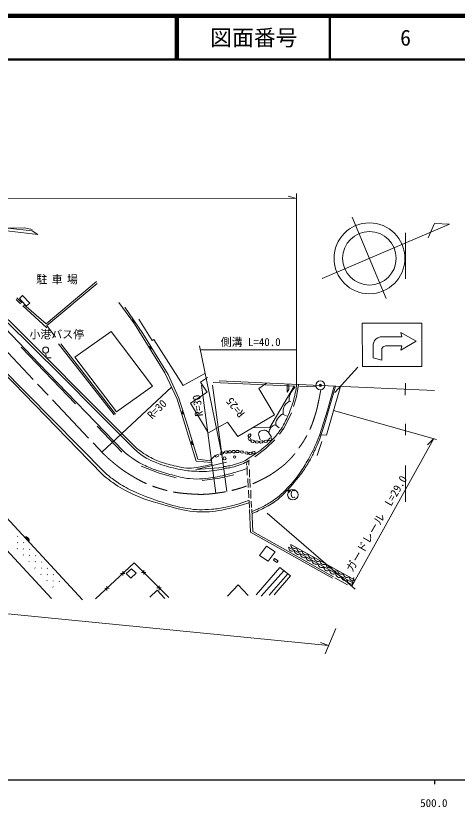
# Model space of a CAD drawing. Units: millimetres, scale not verified. Extents: x 40000 to 680000, y 20000 to 380000.
# Drawn here: x 472110 to 573191, y 198715 to 380000 of the extents above; entities that cross this region are included whole.
import ezdxf
from ezdxf.enums import TextEntityAlignment as Align

# ---------------------------------------------------------------- set-up
doc = ezdxf.new("R2010")
doc.units = ezdxf.units.MM
doc.header["$LTSCALE"] = 1000
doc.header["$PDMODE"] = 32
doc.header["$PDSIZE"] = 500
doc.linetypes.add('CHAIN', pattern=[18.5, 12, -1.5, 3.5, -1.5])
for name, color, linetype, lineweight in [('M-BGD', 7, 'Continuous', 13), ('M-BMK', 2, 'CHAIN', 13), ('M-TTL', 2, 'Continuous', 140), ('M-TTL-BAND', 7, 'Continuous', 25), ('M-TTL-LINE', 7, 'Continuous', 50), ('M-TTL-TXT', 7, 'Continuous', 13), ('M-WORK', 1, 'Continuous', 13)]:
    doc.layers.add(name, color=color, linetype=linetype, lineweight=lineweight)
doc.styles.add('ＭＳ ゴシック', font='')
doc.styles.get('ＭＳ ゴシック').set_extended_font_data('MS Gothic')

msp = doc.modelspace()

# ---------------------------------------------------------------- linework, layer by layer
at = {"layer": 'M-BGD'}
msp.add_line((541498, 291987), (541975, 294320), dxfattribs=at)
msp.add_circle((541859, 295331), 1018, dxfattribs=at)
msp.add_point((541859, 295331), dxfattribs=at)
at = {"layer": 'M-BMK'}
msp.add_line((467808, 305436), (492203, 279646), dxfattribs=at)
msp.add_open_spline([(492203, 279646), (493130, 278741), (493427, 278494), (494249, 277797), (496018, 276295), (497100, 275545), (499101, 274370), (501414, 273011), (502823, 272385), (505393, 271617), (507864, 270879), (509326, 270674), (511898, 270488), (514231, 270320), (515566, 270316), (517885, 270627), (520477, 270974), (521934, 271272), (524420, 272084), (526263, 272685), (527251, 273167), (528977, 274050), (530640, 274900), (531492, 275539), (532975, 276676), (533784, 277296), (534207, 277689), (534910, 278427), (535526, 279074), (535826, 279480), (536358, 280198), (537298, 281467), (537841, 282178), (538600, 283563), (539536, 285273), (539954, 286302), (540544, 288160), (541010, 289628), (541143, 290188), (541498, 291987)], degree=3, knots=[0, 0, 0, 0, 1, 1, 1, 2, 2, 2, 3, 3, 3, 4, 4, 4, 5, 5, 5, 6, 6, 6, 7, 7, 7, 8, 8, 8, 9, 9, 9, 10, 10, 10, 11, 11, 11, 12, 12, 12, 13, 13, 13, 13], dxfattribs=at)
at = {"layer": 'M-TTL'}
msp.add_line((680000, 380000), (40000, 380000), dxfattribs=at)
at = {"layer": 'M-TTL-BAND'}
for p, q in [((40000, 205000), (579000, 205000)), ((568000, 205000), (568000, 204000))]:
    msp.add_line(p, q, dxfattribs=at)
at = {"layer": 'M-TTL-LINE'}
for p, q in [((508747, 380000), (508747, 370000)), ((509247, 380000), (509247, 370000)), ((543997, 380000), (543997, 370000)), ((40000, 370000), (680000, 370000))]:
    msp.add_line(p, q, dxfattribs=at)
at = {"layer": 'M-WORK'}
for p, q in [((536397, 339269), (536399, 295344)), ((65175, 338981), (536397, 338139)), ((536397, 338139), (534466, 338660)), ((549130, 333911), (556957, 315240)), ((561333, 330259), (561339, 319760)), ((473167, 313993), (472180, 315006)), ((472330, 315359), (473472, 314272)), ((479176, 308525), (473694, 313535)), ((481909, 304891), (494653, 288594)), ((482446, 304846), (494963, 288755)), ((473345, 304132), (485781, 291090)), ((514202, 304371), (519355, 279141)), ((514381, 303492), (536399, 303507)), ((545176, 293717), (550462, 299492)), ((517278, 296003), (536100, 295168)), ((541859, 295331), (518686, 296363)), ((561307, 293077), (561338, 295847)), ((491843, 280026), (507760, 294951)), ((517885, 270627), (514626, 295386)), ((520454, 271045), (517154, 295352)), ((537100, 295124), (540890, 295023)), ((541859, 295331), (568034, 294138)), ((535103, 291595), (534720, 291732)), ((487404, 246201), (448157, 288530)), ((534136, 288347), (533366, 288706)), ((544881, 289562), (568460, 282980)), ((561335, 283920), (561366, 286552)), ((444051, 285546), (480268, 246547)), ((490751, 286020), (496404, 280054)), ((532412, 285608), (531704, 286182)), ((525373, 283397), (525311, 283153)), ((525311, 283153), (525475, 282835)), ((525353, 283887), (525330, 283651)), ((525330, 283651), (525449, 283501)), ((525570, 284171), (525353, 283887)), ((525553, 283472), (525373, 283397)), ((525449, 283501), (525638, 283525)), ((525475, 282835), (525678, 282713)), ((525732, 283373), (525553, 283472)), ((525818, 284220), (525570, 284171)), ((525638, 283525), (525760, 283622)), ((525889, 283089), (525732, 283373)), ((525760, 283622), (525950, 283885)), ((525963, 284089), (525818, 284220)), ((525864, 282756), (525924, 282937)), ((525924, 282937), (525889, 283089)), ((525950, 283885), (525963, 284089)), ((526184, 282834), (525994, 282758)), ((526503, 282775), (526184, 282834)), ((528093, 282858), (527734, 283833)), ((530075, 283029), (530014, 282834)), ((530014, 282834), (530124, 282673)), ((530699, 283464), (530032, 284500)), ((530321, 283240), (530075, 283029)), ((530463, 283305), (530321, 283240)), ((530376, 282661), (530654, 282886)), ((530652, 283284), (530463, 283305)), ((530732, 283110), (530652, 283284)), ((530654, 282886), (530732, 283110)), ((549065, 249368), (567821, 283158)), ((567821, 283158), (566431, 281720)), ((525678, 282713), (525864, 282756)), ((525994, 282758), (525938, 282571)), ((525938, 282571), (526088, 282369)), ((526088, 282369), (526437, 282294)), ((526437, 282294), (526660, 282373)), ((526643, 282706), (526503, 282775)), ((526745, 282545), (526643, 282706)), ((526660, 282373), (526745, 282545)), ((526964, 282581), (526908, 282394)), ((526908, 282394), (527057, 282192)), ((527153, 282657), (526964, 282581)), ((527057, 282192), (527407, 282117)), ((527473, 282598), (527153, 282657)), ((527407, 282117), (527630, 282196)), ((527613, 282529), (527473, 282598)), ((527715, 282368), (527613, 282529)), ((527630, 282196), (527715, 282368)), ((528097, 282581), (527941, 282450)), ((527941, 282450), (527947, 282255)), ((527947, 282255), (528154, 282110)), ((528419, 282627), (528097, 282581)), ((528154, 282110), (528509, 282149)), ((528573, 282606), (528419, 282627)), ((528509, 282149), (528695, 282296)), ((528721, 282486), (528573, 282606)), ((528695, 282296), (528721, 282486)), ((529175, 282735), (529019, 282604)), ((529019, 282604), (529025, 282408)), ((529025, 282408), (529231, 282263)), ((529496, 282781), (529175, 282735)), ((529231, 282263), (529586, 282303)), ((529651, 282760), (529496, 282781)), ((529586, 282303), (529772, 282450)), ((529798, 282640), (529651, 282760)), ((529772, 282450), (529798, 282640)), ((530124, 282673), (530376, 282661)), ((541118, 279252), (542171, 282514)), ((517959, 279371), (517832, 279171)), ((518281, 279527), (517959, 279371)), ((518524, 279458), (518281, 279527)), ((518491, 279101), (518594, 279276)), ((518594, 279276), (518524, 279458)), ((519011, 279920), (518884, 279720)), ((518884, 279720), (518922, 279532)), ((518922, 279532), (519102, 279468)), ((519333, 280075), (519011, 279920)), ((519102, 279468), (519255, 279499)), ((519255, 279499), (519542, 279649)), ((519575, 280007), (519333, 280075)), ((519542, 279649), (519646, 279825)), ((519646, 279825), (519575, 280007)), ((519864, 280174), (519821, 279987)), ((519821, 279987), (519957, 279853)), ((520063, 280302), (519864, 280174)), ((519957, 279853), (520109, 279818)), ((520421, 280309), (520063, 280302)), ((520109, 279818), (520433, 279834)), ((520612, 280145), (520421, 280309)), ((520433, 279834), (520600, 279951)), ((520600, 279951), (520612, 280145)), ((520749, 280217), (520706, 280030)), ((520706, 280030), (520841, 279897)), ((520948, 280346), (520749, 280217)), ((520841, 279897), (520993, 279862)), ((521305, 280352), (520948, 280346)), ((520993, 279862), (521318, 279878)), ((521497, 280189), (521305, 280352)), ((521318, 279878), (521485, 279994)), ((521485, 279994), (521497, 280189)), ((521634, 280261), (521590, 280074)), ((521590, 280074), (521726, 279941)), ((521833, 280389), (521634, 280261)), ((521726, 279941), (521878, 279905)), ((522190, 280396), (521833, 280389)), ((521878, 279905), (522203, 279921)), ((522382, 280233), (522190, 280396)), ((522203, 279921), (522370, 280038)), ((522370, 280038), (522382, 280233)), ((522519, 280304), (522475, 280118)), ((522475, 280118), (522611, 279984)), ((522718, 280433), (522519, 280304)), ((522611, 279984), (522763, 279949)), ((523075, 280440), (522718, 280433)), ((522763, 279949), (523088, 279965)), ((523267, 280276), (523075, 280440)), ((523088, 279965), (523255, 280081)), ((523255, 280081), (523267, 280276)), ((523546, 280292), (523452, 280125)), ((523452, 280125), (523546, 279959)), ((523773, 280360), (523546, 280292)), ((523546, 279959), (523682, 279883)), ((523682, 279883), (523998, 279808)), ((524118, 280267), (523773, 280360)), ((523998, 279808), (524191, 279873)), ((524257, 280057), (524118, 280267)), ((524191, 279873), (524257, 280057)), ((524628, 280035), (524535, 279868)), ((524535, 279868), (524628, 279702)), ((524855, 280104), (524628, 280035)), ((524628, 279702), (524764, 279626)), ((524764, 279626), (525080, 279551)), ((525200, 280011), (524855, 280104)), ((525080, 279551), (525273, 279616)), ((525339, 279800), (525200, 280011)), ((525273, 279616), (525339, 279800)), ((525473, 279832), (525459, 279641)), ((525459, 279641), (525614, 279530)), ((525650, 279989), (525473, 279832)), ((525614, 279530), (525769, 279518)), ((526002, 280051), (525650, 279989)), ((525769, 279518), (526087, 279584)), ((526217, 279919), (526002, 280051)), ((526087, 279584), (526235, 279725)), ((526191, 279981), (526177, 279789)), ((526177, 279789), (526332, 279679)), ((526368, 280138), (526191, 279981)), ((526235, 279725), (526217, 279919)), ((526332, 279679), (526487, 279667)), ((526720, 280200), (526368, 280138)), ((526487, 279667), (526806, 279733)), ((526935, 280068), (526720, 280200)), ((526806, 279733), (526953, 279874)), ((526953, 279874), (526935, 280068)), ((513354, 276090), (520387, 277768)), ((517832, 279171), (517871, 278983)), ((517871, 278983), (518050, 278919)), ((518050, 278919), (518203, 278950)), ((518203, 278950), (518491, 279101)), ((524973, 277058), (524984, 277838)), ((525479, 277081), (525457, 278094)), ((513354, 276090), (519707, 276550)), ((525124, 274750), (525103, 276802)), ((561339, 277025), (561354, 268668)), ((525288, 271919), (525247, 274001)), ((525750, 271939), (525740, 273899)), ((525442, 269569), (525422, 271344)), ((525945, 269405), (525904, 271334)), ((534581, 271158), (534833, 271156)), ((534703, 271286), (534703, 271037)), ((525630, 267210), (525589, 268961)), ((526078, 267333), (526030, 268824)), ((529651, 266099), (549856, 248685)), ((472465, 259371), (472533, 259298)), ((472518, 260784), (472586, 260711)), ((473878, 259318), (473946, 259245)), ((472411, 257958), (472479, 257885)), ((473824, 257905), (473892, 257831)), ((475238, 257851), (475306, 257778)), ((534585, 258290), (549416, 250001)), ((535106, 258868), (549832, 250751)), ((473771, 256491), (473839, 256418)), ((475184, 256438), (475252, 256365)), ((476597, 256385), (476665, 256311)), ((475131, 255025), (475199, 254952)), ((476544, 254971), (476612, 254898)), ((477957, 254918), (478025, 254845)), ((476491, 253558), (476559, 253485)), ((477850, 252092), (477918, 252018)), ((477904, 253505), (477972, 253432)), ((479264, 252038), (479332, 251965)), ((479317, 253451), (479385, 253378)), ((496107, 252275), (497107, 252242)), ((496624, 252758), (496591, 251759)), ((501897, 252480), (500897, 252482)), ((501398, 252981), (501396, 251981)), ((528332, 247056), (533514, 252889)), ((530114, 247313), (534412, 252167)), ((479210, 250625), (479278, 250552)), ((480624, 250572), (480691, 250498)), ((480677, 251985), (480745, 251912)), ((482037, 250518), (482105, 250445)), ((548087, 249666), (545174, 251257)), ((549065, 249368), (549549, 251308)), ((480570, 249158), (480638, 249085)), ((492457, 248858), (493456, 248825)), ((492973, 249341), (492940, 248342)), ((505424, 248936), (504424, 248938)), ((504925, 249437), (504923, 248437)), ((542944, 233841), (545407, 239613)), ((543752, 235735), (541880, 236439))]:
    msp.add_line(p, q, dxfattribs=at)
for points in [[(542286, 319841), (571455, 332287), (567967, 332462), (566550, 329117)], [(460955, 319006), (460615, 320042), (460367, 322209), (465712, 328814), (470308, 331338), (474166, 331395), (475818, 331066)], [(469364, 330820), (477131, 329897), (475880, 330728), (470308, 331338)], [(490555, 319112), (479049, 309451), (474449, 313390), (473977, 313760)], [(490740, 318699), (479213, 309088), (481224, 306369)], [(495732, 314334), (499312, 309404), (506218, 298200), (509081, 292168), (513428, 277958), (516957, 277673)], [(467783, 312651), (470888, 309916), (496178, 284566), (499876, 280821)], [(497106, 313269), (501215, 307237), (505070, 300919), (506963, 297849), (509479, 292424), (511511, 285891), (513819, 278435)], [(467998, 310135), (477478, 300264), (496742, 280285)], [(469842, 310159), (482309, 297730), (491174, 288861), (499140, 280884)], [(500319, 310543), (503371, 305622), (503755, 305854), (510400, 295280), (515371, 298066)], [(464003, 304102), (468595, 299602), (492579, 275285)], [(464172, 303260), (466541, 301049), (488821, 278148), (492376, 274563)], [(479016, 302762), (479077, 301640), (480185, 301633)], [(515989, 297128), (514419, 296040), (515948, 293803), (512101, 291259), (516022, 284775)], [(516073, 284393), (520597, 286904), (522926, 283600), (531371, 288609), (527737, 294602), (529558, 295879)], [(534227, 295671), (534267, 293801), (534643, 294403), (534658, 295652)], [(535726, 290495), (536377, 292750), (536854, 295554)], [(526296, 285599), (530291, 285691), (535828, 295180)], [(541647, 283860), (543478, 289683), (544990, 295189)], [(545317, 295174), (542979, 286902), (541661, 282886)], [(546490, 295120), (543260, 283957), (541703, 284038)], [(532463, 284142), (533485, 285509), (534518, 287431), (535223, 289045)], [(526885, 278999), (529397, 280896), (531445, 282880)], [(513819, 278435), (516563, 278083), (517743, 279303)], [(500808, 276867), (504932, 275205), (508841, 274189)], [(525627, 274289), (525627, 274412), (525647, 276094)], [(514774, 273559), (518775, 274093), (522007, 274811)], [(100668, 246702), (230499, 266643), (543752, 235735)], [(525639, 266928), (525861, 261702), (544638, 251177)], [(544882, 251490), (526373, 261895), (526173, 266990)], [(490363, 246413), (499201, 254687), (507120, 246731)], [(527117, 247377), (532600, 253623), (534996, 251697), (531260, 247330)], [(502788, 246787), (504452, 248401), (506221, 246554)], [(520579, 247077), (523007, 249635), (525333, 247207)]]:
    msp.add_lwpolyline(points, dxfattribs=at)
for points in [[(472941, 315278), (474233, 313811), (474582, 313534), (475300, 314191), (473638, 315966)], [(551467, 309593), (565099, 309595), (565098, 299689), (551471, 299697)], [(485634, 301782), (493914, 307705), (503378, 295135), (495151, 289253)], [(553925, 301654), (555957, 301124), (555956, 303779), (556254, 304187), (556743, 304424), (560533, 304423), (560277, 303435), (563767, 305443), (560265, 307470), (560525, 306464), (555573, 306428), (555049, 306245), (554614, 305981), (554265, 305622), (553927, 304819)], [(529545, 258508), (527931, 256374), (529935, 255081), (531543, 257181)], [(531375, 255695), (531114, 255331), (531886, 254729), (532193, 255152)], [(497383, 252226), (498436, 251145), (499674, 252349), (498621, 253340)]]:
    msp.add_lwpolyline(points, close=True, dxfattribs=at)
for centre, radius in [((553095, 324453), 8114), ((553095, 324453), 6133), ((478941, 303435), 678), ((522244, 278931), 283), ((519915, 278623), 350), ((535569, 270287), 1200), ((534702, 271166), 265)]:
    msp.add_circle(centre, radius, dxfattribs=at)
for centre, radius, start, end in [((499381, 310403), 567, 152.33214, 276.18717), ((499381, 310403), 453, 160.29153, 268.22778), ((499381, 310403), 340, 175.91691, 252.60241), ((503370, 304217), 567, 149.46534, 273.32037), ((503370, 304217), 453, 157.42473, 265.36097), ((503370, 304217), 340, 173.0501, 249.7356), ((510749, 289237), 567, 135.34578, 259.20081), ((510749, 289237), 453, 143.30517, 251.24141), ((510749, 289237), 340, 158.93054, 235.61604), ((512919, 282242), 567, 135.27488, 259.12991), ((512919, 282242), 453, 143.23427, 251.17052), ((512919, 282242), 340, 158.85965, 235.54514), ((474350, 259820), 812, 335.45627, 110.21654), ((474350, 259820), 650, 341.57206, 104.10075), ((474350, 259820), 488, 352.70475, 92.96806), ((474350, 259820), 325, 26.89404, 58.77877), ((535429, 258215), 846, 174.95951, 306.64378), ((535937, 258792), 834, 174.75191, 307.51815), ((536777, 257462), 846, 174.95951, 306.64378), ((537276, 258054), 834, 174.75191, 307.51815), ((538125, 256708), 846, 174.95951, 306.64378), ((538614, 257316), 834, 174.75191, 307.51815), ((539473, 255955), 846, 174.95951, 306.64378), ((539953, 256578), 834, 174.75191, 307.51815), ((541292, 255840), 834, 174.75191, 307.51815), ((540822, 255201), 846, 174.95951, 306.64378), ((542170, 254448), 846, 174.95951, 306.64378), ((542630, 255102), 834, 174.75191, 307.51815), ((543969, 254364), 834, 174.75191, 307.51815), ((543518, 253694), 846, 174.95951, 306.64378), ((544866, 252941), 846, 174.95951, 306.64378), ((545308, 253626), 834, 174.75191, 307.51815), ((546215, 252188), 846, 174.95951, 306.64378), ((546647, 252888), 834, 174.75191, 307.51815), ((547985, 252150), 834, 174.75191, 307.51815), ((547563, 251434), 846, 174.95951, 306.64378), ((548911, 250681), 846, 174.95951, 306.64378), ((549324, 251412), 834, 174.75191, 307.51815)]:
    msp.add_arc(centre, radius, start, end, dxfattribs=at)
for points, knots in [([(519681, 276738), (520377, 276805), (520589, 276836), (521163, 276947), (521968, 277104), (522409, 277250), (523181, 277529), (523715, 277722), (524019, 277826), (524521, 278090), (525102, 278394), (525395, 278621), (525944, 278979), (526565, 279383), (526911, 279612), (527517, 280039), (527883, 280297), (528095, 280432), (528446, 280711), (529122, 281248), (529497, 281558), (530121, 282154), (530916, 282913), (531336, 283369), (532023, 284227), (532632, 284988), (532943, 285443), (533434, 286286), (533752, 286832), (533899, 287156), (534160, 287731), (534570, 288629), (534801, 289134), (535129, 290065), (535529, 291197), (535718, 291846), (535978, 293017), (536179, 293919), (536236, 294239), (536399, 295344)], [0, 0, 0, 0, 1, 1, 1, 2, 2, 2, 3, 3, 3, 4, 4, 4, 5, 5, 5, 6, 6, 6, 7, 7, 7, 8, 8, 8, 9, 9, 9, 10, 10, 10, 11, 11, 11, 12, 12, 12, 13, 13, 13, 13]), ([(534720, 291732), (534688, 292215), (534696, 292421), (534789, 292847), (534917, 293436), (535148, 293724), (535486, 294222), (535679, 294506), (535756, 294613), (536020, 294920)], [0, 0, 0, 0, 1, 1, 1, 2, 2, 2, 3, 3, 3, 3]), ([(533366, 288706), (533312, 289135), (533307, 289312), (533357, 289695), (533427, 290230), (533521, 290557), (533849, 290986), (534059, 291260), (534266, 291327), (534524, 291556), (534601, 291624), (534627, 291646), (534720, 291732)], [0, 0, 0, 0, 1, 1, 1, 2, 2, 2, 3, 3, 3, 4, 4, 4, 4]), ([(531704, 286182), (531636, 286460), (531643, 286610), (531670, 286882), (531737, 287559), (532173, 287834), (532637, 288332), (532804, 288512), (532889, 288695), (533134, 288719), (533224, 288728), (533276, 288731), (533366, 288706)], [0, 0, 0, 0, 1, 1, 1, 2, 2, 2, 3, 3, 3, 4, 4, 4, 4]), ([(527734, 283833), (527697, 284078), (527699, 284239), (527794, 284470), (527936, 284815), (528204, 284938), (528565, 285035), (529015, 285157), (529371, 285093), (529736, 284802), (529866, 284700), (529935, 284645), (530032, 284500)], [0, 0, 0, 0, 1, 1, 1, 2, 2, 2, 3, 3, 3, 4, 4, 4, 4]), ([(530032, 284500), (530084, 284795), (530117, 284910), (530224, 285154), (530376, 285496), (530503, 285689), (530794, 285924), (531019, 286106), (531165, 286309), (531451, 286266), (531554, 286251), (531615, 286237), (531704, 286182)], [0, 0, 0, 0, 1, 1, 1, 2, 2, 2, 3, 3, 3, 4, 4, 4, 4]), ([(526194, 266449), (527361, 266912), (527711, 267062), (528642, 267540), (529775, 268122), (530402, 268482), (531423, 269243), (532434, 269999), (533003, 270433), (533885, 271336), (535242, 272728), (535952, 273570), (537065, 275163), (537935, 276407), (538377, 277137), (539128, 278457), (540279, 280481), (540565, 281280), (541647, 283860)], [0, 0, 0, 0, 1, 1, 1, 2, 2, 2, 3, 3, 3, 4, 4, 4, 5, 5, 5, 6, 6, 6, 6]), ([(541661, 282886), (541185, 281773), (541055, 281475), (540636, 280585), (540172, 279599), (539922, 279040), (539384, 278092), (538794, 277051), (538430, 276486), (537743, 275506), (537113, 274609), (536720, 274134), (536019, 273290), (535303, 272428), (534867, 271975), (534101, 271156), (533496, 270511), (533189, 270112), (532510, 269545), (531409, 268626), (530693, 268228), (529443, 267524), (528224, 266839), (527752, 266636), (526212, 265983)], [0, 0, 0, 0, 1, 1, 1, 2, 2, 2, 3, 3, 3, 4, 4, 4, 5, 5, 5, 6, 6, 6, 7, 7, 7, 8, 8, 8, 8]), ([(496742, 280285), (497386, 279707), (497596, 279548), (498172, 279110), (499325, 278231), (500028, 277795), (501332, 277160), (502506, 276588), (503186, 276307), (504420, 275878), (505982, 275333), (506877, 275076), (508483, 274677), (509797, 274351), (510531, 274113), (511879, 273980), (513099, 273859), (513796, 273863), (515018, 273969), (516771, 274122), (517752, 274272), (519471, 274647), (520517, 274874), (521089, 275061), (522118, 275354), (523293, 275690), (523673, 275815), (525109, 276276)], [0, 0, 0, 0, 1, 1, 1, 2, 2, 2, 3, 3, 3, 4, 4, 4, 5, 5, 5, 6, 6, 6, 7, 7, 7, 8, 8, 8, 9, 9, 9, 9]), ([(499140, 280884), (499616, 280385), (499813, 280245), (500271, 279868), (501867, 278556), (503008, 278116), (504940, 277385), (506598, 276758), (507573, 276518), (509310, 276164), (510685, 275884), (511468, 275725), (512870, 275682), (514725, 275626), (515782, 275559), (517617, 275827), (518456, 275950), (518769, 275992), (519751, 276226)], [0, 0, 0, 0, 1, 1, 1, 2, 2, 2, 3, 3, 3, 4, 4, 4, 5, 5, 5, 6, 6, 6, 6]), ([(499876, 280821), (500968, 280021), (501311, 279778), (502296, 279215), (503380, 278596), (504016, 278283), (505189, 277854), (506595, 277340), (507418, 277143), (508876, 276801), (509770, 276591), (510269, 276409), (511187, 276363), (512069, 276319), (512562, 276455), (513438, 276561), (514849, 276734), (515336, 276869), (517013, 277248)], [0, 0, 0, 0, 1, 1, 1, 2, 2, 2, 3, 3, 3, 4, 4, 4, 5, 5, 5, 6, 6, 6, 6]), ([(519738, 276320), (520397, 276366), (520602, 276389), (521149, 276486), (521884, 276616), (522284, 276755), (522991, 276994), (523660, 277220), (524030, 277368), (524664, 277679), (525056, 277871), (525192, 277941), (525649, 278204)], [0, 0, 0, 0, 1, 1, 1, 2, 2, 2, 3, 3, 3, 4, 4, 4, 4]), ([(492376, 274563), (493249, 273825), (493535, 273625), (494310, 273067), (496005, 271849), (497051, 271288), (498943, 270405), (501779, 269081), (503518, 268676), (506530, 267819), (508951, 267131), (510326, 266746), (512824, 266434), (513922, 266297), (514550, 266330), (515656, 266373), (516820, 266418), (517479, 266446), (518626, 266650), (520534, 266989), (521587, 267279), (523448, 267819), (524328, 268075), (524687, 268179), (525600, 268480)], [0, 0, 0, 0, 1, 1, 1, 2, 2, 2, 3, 3, 3, 4, 4, 4, 5, 5, 5, 6, 6, 6, 7, 7, 7, 8, 8, 8, 8]), ([(492579, 275285), (493732, 274301), (494099, 274013), (495142, 273291), (496509, 272344), (497340, 271902), (498835, 271175), (501091, 270078), (502439, 269633), (504822, 268851), (507320, 268031), (508736, 267561), (511332, 267143), (513517, 266791), (514787, 266801), (516995, 266958), (518252, 267048), (518945, 267222), (520181, 267466), (522272, 267878), (522991, 268156), (525435, 268942)], [0, 0, 0, 0, 1, 1, 1, 2, 2, 2, 3, 3, 3, 4, 4, 4, 5, 5, 5, 6, 6, 6, 7, 7, 7, 7])]:
    msp.add_open_spline(points, degree=3, knots=knots, dxfattribs=at)

# ---------------------------------------------------------------- texts
at = {"layer": 'M-TTL-BAND', "style": 'ＭＳ ゴシック'}
msp.add_text('500.0', height=1833, dxfattribs=at).set_placement((567844, 198195), align=Align.BOTTOM_CENTER)
at = {"layer": 'M-TTL-TXT', "style": 'ＭＳ ゴシック'}
for s, p in [('図面番号', (526622, 375000)), ('6', (561372, 375000))]:
    msp.add_text(s, height=3666, dxfattribs=at).set_placement(p, align=Align.MIDDLE_CENTER)
at = {"layer": 'M-WORK', "style": 'ＭＳ ゴシック'}
for s, p in [('小港バス停', (475237, 305557)), ('側溝 L=40.0', (519032, 303799))]:
    msp.add_text(s, height=1833, dxfattribs=at).set_placement(p, align=Align.BOTTOM_LEFT)
for s, rotation, p in [('R=30', 44.587, (503686, 287081)), ('R=30', 97.478, (515542, 288412)), ('R=25', 129.749, (525115, 289300)), ('ガードレール\u3000L=29.0', 59.662, (549672, 252136))]:
    msp.add_text(s, height=1833, rotation=rotation, dxfattribs=at).set_placement(p, align=Align.BOTTOM_LEFT)
msp.add_text('C', height=1833, dxfattribs=at).set_placement((535561, 268985), align=Align.BOTTOM_CENTER)
at = {"layer": 'M-WORK', "insert": (476816, 318485), "char_height": 1833, "attachment_point": 7, "style": 'ＭＳ ゴシック'}
msp.add_mtext('\\T1.4;駐車場', dxfattribs=at)

doc.saveas('drawing.dxf')
